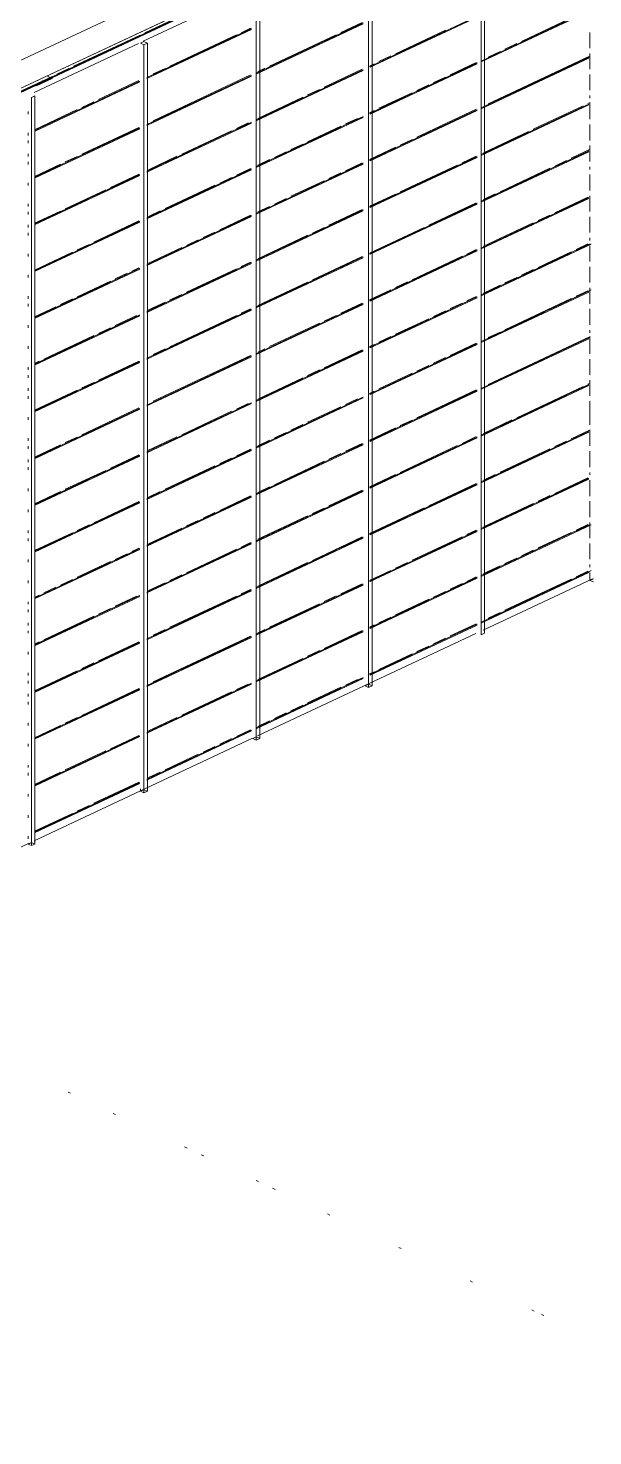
# Paper-space layout '03 3D Building and Roof' of a CAD drawing. Header units: millimetres. Extents: x 5 to 415, y 5 to 292.
# Drawn here: x 236.6 to 249.17, y 202.23 to 233.56 of the extents above; entities that cross this region are included whole.
import ezdxf

# ---------------------------------------------------------------- set-up
doc = ezdxf.new("R2010")
doc.units = ezdxf.units.MM
doc.layers.add('EXISTING', color=7, linetype='Continuous')
picture_1 = doc.add_image_def('image1.png', size_in_pixel=(1967, 1277))

# ---------------------------------------------------------------- blocks, each defined once
blk = doc.blocks.new('SHEET_03')
at = {"layer": 'EXISTING', "color": 250, "lineweight": 9}
for p, q in [((219.127, 224.72), (254.632, 241.389)), ((254.632, 240.765), (219.127, 224.096)), ((219.345, 224.123), (253.635, 240.222)), ((219.345, 224.107), (253.635, 240.205)), ((237.243, 232.522), (246.066, 236.664)), ((246.681, 236.715), (246.681, 220.063)), ((246.756, 220.099), (246.756, 236.75)), ((244.18, 218.96), (244.18, 235.612)), ((244.18, 235.541), (244.18, 218.89)), ((244.255, 218.925), (244.255, 235.576)), ((241.544, 234.386), (239.165, 233.269)), ((241.68, 217.786), (241.68, 234.438)), ((241.68, 234.367), (241.68, 217.716)), ((241.755, 217.751), (241.755, 234.402)), ((219.127, 224.096), (240.63, 234.191)), ((240.63, 234.118), (229.878, 229.071)), ((240.677, 234.151), (239.197, 233.456)), ((244.213, 232.711), (246.592, 233.828)), ((244.213, 232.69), (246.592, 233.807)), ((245.994, 233.542), (246.575, 233.815)), ((246.698, 232.837), (249.13, 233.979)), ((246.698, 232.816), (249.077, 233.933)), ((248.69, 233.788), (247.58, 233.267)), ((248.214, 233.544), (249.113, 233.966)), ((239.092, 233.407), (237.612, 232.712)), ((239.243, 232.46), (241.569, 233.552)), ((239.243, 232.439), (241.569, 233.531)), ((239.385, 232.521), (241.552, 233.539)), ((241.235, 233.411), (239.755, 232.716)), ((241.552, 233.559), (241.341, 233.46)), ((241.675, 232.561), (244.054, 233.678)), ((241.675, 232.54), (244.054, 233.657)), ((243.456, 233.412), (241.975, 232.717)), ((243.191, 233.267), (244.037, 233.665)), ((244.037, 233.685), (243.562, 233.462)), ((244.408, 232.798), (245.888, 233.493)), ((245.888, 233.513), (244.778, 232.992)), ((246.84, 232.899), (248.109, 233.494)), ((249.106, 233.116), (249.106, 233.468)), ((239.059, 233.219), (236.733, 232.127)), ((239.18, 233.264), (239.105, 233.229)), ((239.105, 233.229), (239.18, 233.193)), ((239.255, 233.229), (239.18, 233.264)), ((239.18, 233.193), (239.255, 233.229)), ((239.18, 233.193), (239.18, 216.542)), ((239.255, 216.577), (239.255, 233.229)), ((241.711, 232.572), (243.086, 233.218)), ((247.474, 233.217), (247.21, 233.093)), ((244.302, 232.769), (244.196, 232.719)), ((244.213, 231.671), (246.592, 232.788)), ((244.672, 232.943), (244.408, 232.818)), ((245.253, 232.154), (246.575, 232.775)), ((246.575, 232.795), (245.994, 232.522)), ((246.698, 231.796), (249.077, 232.913)), ((246.698, 231.776), (249.077, 232.893)), ((246.734, 231.808), (249.113, 232.925)), ((247.104, 233.044), (246.84, 232.919)), ((249.113, 232.946), (246.84, 231.879)), ((249.106, 232.647), (249.106, 232.999)), ((235.657, 231.778), (237.137, 232.472)), ((237.137, 232.489), (236.027, 231.968)), ((236.788, 232.314), (237.138, 232.479)), ((237.032, 232.491), (237.138, 232.441)), ((237.138, 232.441), (237.138, 232.479)), ((237.507, 232.662), (237.243, 232.538)), ((239.243, 231.419), (241.569, 232.511)), ((239.243, 231.398), (241.569, 232.49)), ((239.279, 231.431), (241.5, 232.473)), ((239.649, 232.666), (239.385, 232.542)), ((241.552, 232.519), (239.385, 231.501)), ((241.675, 231.52), (244.054, 232.637)), ((241.675, 231.499), (244.054, 232.616)), ((241.87, 232.668), (241.711, 232.593)), ((242.821, 232.053), (244.037, 232.624)), ((244.037, 232.645), (243.191, 232.248)), ((244.196, 232.698), (244.302, 232.748)), ((244.213, 231.65), (246.592, 232.767)), ((245.888, 232.473), (245.624, 232.349)), ((249.106, 232.178), (249.106, 232.53)), ((236.788, 232.277), (236.735, 232.302)), ((236.758, 231.293), (239.084, 232.385)), ((236.758, 231.272), (239.084, 232.364)), ((237.138, 232.441), (236.788, 232.277)), ((236.788, 232.314), (236.788, 232.277)), ((236.956, 232.356), (236.899, 232.383)), ((236.913, 232.389), (236.969, 232.362)), ((236.956, 232.356), (236.969, 232.362)), ((237.799, 231.776), (239.068, 232.372)), ((239.068, 232.393), (238.169, 231.971)), ((243.086, 232.198), (242.821, 232.074)), ((245.518, 232.299), (245.253, 232.175)), ((236.679, 232.02), (236.754, 232.055)), ((236.679, 232.02), (236.679, 215.368)), ((236.754, 215.403), (236.754, 232.055)), ((238.063, 231.921), (237.799, 231.797)), ((242.716, 232.024), (241.711, 231.553)), ((241.711, 231.532), (242.716, 232.003)), ((244.196, 231.658), (245.148, 232.104)), ((245.148, 232.125), (244.408, 231.778)), ((246.698, 230.756), (249.077, 231.873)), ((246.698, 230.735), (249.077, 231.852)), ((248.954, 231.831), (247.844, 231.31)), ((248.69, 231.686), (249.113, 231.885)), ((249.113, 231.905), (249.06, 231.881)), ((249.106, 232.002), (249.106, 232.061)), ((249.106, 231.533), (249.106, 231.885)), ((236.604, 231.644), (236.604, 231.703)), ((237.693, 231.748), (236.741, 231.301)), ((236.741, 231.28), (237.693, 231.727)), ((241.675, 230.479), (244.054, 231.596)), ((241.675, 230.458), (244.054, 231.575)), ((243.667, 231.409), (244.037, 231.583)), ((243.932, 231.554), (243.667, 231.43)), ((244.302, 231.728), (244.196, 231.678)), ((244.213, 230.63), (246.592, 231.747)), ((244.213, 230.609), (246.592, 231.726)), ((244.883, 230.94), (246.575, 231.734)), ((246.575, 231.755), (245.253, 231.134)), ((246.734, 230.768), (248.584, 231.636)), ((236.604, 231.175), (236.604, 231.234)), ((236.758, 230.252), (239.084, 231.344)), ((236.758, 230.231), (239.084, 231.324)), ((237.428, 230.562), (239.068, 231.331)), ((239.068, 231.352), (237.799, 230.756)), ((239.243, 230.378), (241.569, 231.47)), ((239.243, 230.357), (241.569, 231.449)), ((239.649, 230.564), (241.129, 231.259)), ((241.129, 231.279), (240.019, 230.758)), ((241.235, 231.308), (241.552, 231.457)), ((241.5, 231.453), (241.235, 231.329)), ((242.081, 230.665), (243.562, 231.36)), ((243.562, 231.381), (242.821, 231.033)), ((247.738, 231.26), (246.734, 230.788)), ((249.106, 231.064), (249.106, 231.416)), ((236.604, 230.999), (236.604, 231.058)), ((242.716, 230.983), (242.451, 230.859)), ((244.778, 230.911), (244.196, 230.638)), ((244.672, 230.84), (244.778, 230.89)), ((245.148, 231.084), (244.883, 230.96)), ((249.106, 230.595), (249.106, 230.947)), ((236.604, 230.706), (236.604, 230.765)), ((236.604, 230.53), (236.604, 230.589)), ((237.693, 230.707), (237.428, 230.583)), ((239.913, 230.709), (239.279, 230.411)), ((241.975, 230.636), (241.711, 230.512)), ((241.711, 230.491), (241.975, 230.615)), ((242.346, 230.81), (242.081, 230.686)), ((244.196, 230.617), (244.566, 230.791)), ((244.196, 229.576), (246.575, 230.693)), ((244.213, 229.589), (246.592, 230.706)), ((244.213, 229.568), (246.592, 230.685)), ((246.575, 230.714), (246.258, 230.565)), ((246.698, 229.715), (249.077, 230.832)), ((246.698, 229.694), (249.077, 230.811)), ((248.32, 230.472), (249.06, 230.819)), ((248.584, 230.616), (248.32, 230.492)), ((249.113, 230.865), (248.69, 230.666)), ((237.323, 230.533), (236.741, 230.26)), ((236.741, 230.239), (237.323, 230.512)), ((236.758, 229.211), (239.084, 230.304)), ((236.758, 229.191), (239.084, 230.283)), ((238.063, 229.819), (239.068, 230.291)), ((239.068, 230.311), (238.433, 230.014)), ((239.243, 229.337), (241.569, 230.43)), ((239.243, 229.317), (241.569, 230.409)), ((239.279, 230.39), (239.543, 230.514)), ((239.279, 229.349), (241.552, 230.417)), ((241.552, 230.437), (241.235, 230.288)), ((241.675, 229.438), (244.054, 230.555)), ((241.675, 229.418), (244.054, 230.535)), ((243.297, 230.195), (244.037, 230.542)), ((243.562, 230.34), (243.297, 230.216)), ((244.037, 230.563), (243.667, 230.389)), ((246.152, 230.515), (244.883, 229.92)), ((246.734, 229.727), (248.214, 230.422)), ((248.214, 230.443), (247.104, 229.921)), ((249.106, 230.419), (249.106, 230.478)), ((249.106, 229.95), (249.106, 230.302)), ((236.604, 230.061), (236.604, 230.12)), ((238.327, 229.964), (237.428, 229.542)), ((240.759, 230.065), (239.649, 229.544)), ((241.129, 230.239), (240.865, 230.115)), ((241.711, 229.45), (243.191, 230.145)), ((243.191, 230.166), (242.451, 229.819)), ((236.604, 229.592), (236.604, 229.651)), ((236.741, 229.198), (237.957, 229.769)), ((242.346, 229.769), (242.081, 229.645)), ((244.778, 229.87), (244.196, 229.597)), ((244.213, 228.548), (246.592, 229.665)), ((244.213, 228.528), (246.592, 229.645)), ((245.148, 228.982), (246.575, 229.652)), ((246.575, 229.673), (245.518, 229.177)), ((246.698, 228.674), (249.077, 229.791)), ((246.698, 228.654), (249.077, 229.77)), ((246.998, 229.872), (246.734, 229.748)), ((247.95, 229.257), (249.06, 229.778)), ((249.06, 229.799), (248.32, 229.452)), ((249.106, 229.481), (249.106, 229.833)), ((236.604, 229.416), (236.604, 229.475)), ((237.323, 229.492), (236.741, 229.219)), ((239.243, 228.297), (241.569, 229.389)), ((239.243, 228.276), (241.569, 229.368)), ((239.543, 229.494), (239.279, 229.37)), ((240.125, 228.706), (241.552, 229.376)), ((241.552, 229.397), (240.865, 229.074)), ((241.675, 228.398), (244.054, 229.515)), ((241.675, 228.377), (244.054, 229.494)), ((241.975, 229.595), (241.711, 229.471)), ((242.927, 228.98), (244.037, 229.502)), ((244.037, 229.523), (243.297, 229.175)), ((248.214, 229.402), (247.95, 229.278)), ((249.106, 229.012), (249.106, 229.364)), ((236.604, 229.123), (236.604, 229.182)), ((236.758, 228.171), (239.084, 229.263)), ((236.758, 228.15), (239.084, 229.242)), ((237.693, 228.605), (239.068, 229.25)), ((239.068, 229.271), (238.063, 228.799)), ((240.759, 229.024), (240.495, 228.9)), ((243.191, 229.125), (242.927, 229.001)), ((245.412, 229.127), (244.196, 228.556)), ((247.844, 229.228), (246.734, 228.707)), ((246.734, 228.686), (247.844, 229.207)), ((236.604, 228.947), (236.604, 229.006)), ((237.957, 228.749), (237.693, 228.625)), ((240.389, 228.851), (240.125, 228.726)), ((242.821, 228.952), (241.711, 228.43)), ((241.711, 228.41), (242.821, 228.931)), ((244.196, 228.535), (245.042, 228.933)), ((246.698, 227.613), (249.13, 228.755)), ((246.698, 227.634), (249.077, 228.751)), ((248.796, 228.613), (249.113, 228.762)), ((249.06, 228.758), (248.796, 228.634)), ((249.106, 228.836), (249.106, 228.895)), ((249.106, 228.367), (249.106, 228.719)), ((236.604, 228.478), (236.604, 228.537)), ((237.587, 228.576), (236.741, 228.179)), ((236.741, 228.158), (237.587, 228.555)), ((240.019, 228.677), (239.279, 228.329)), ((239.279, 228.308), (240.019, 228.656)), ((241.675, 227.357), (244.054, 228.474)), ((241.675, 227.336), (244.054, 228.453)), ((244.037, 228.482), (242.927, 227.961)), ((243.562, 228.238), (244.037, 228.461)), ((244.213, 227.508), (246.592, 228.625)), ((244.213, 227.487), (246.592, 228.604)), ((244.778, 227.768), (246.258, 228.463)), ((246.258, 228.484), (245.148, 227.962)), ((246.575, 228.633), (246.364, 228.533)), ((246.364, 228.512), (246.575, 228.612)), ((247.21, 227.869), (248.69, 228.564)), ((248.69, 228.585), (247.95, 228.237)), ((236.758, 227.13), (239.084, 228.222)), ((236.758, 227.109), (239.084, 228.201)), ((238.539, 227.961), (239.015, 228.184)), ((238.803, 228.106), (238.539, 227.982)), ((239.068, 228.23), (238.909, 228.156)), ((239.243, 227.256), (241.569, 228.348)), ((239.243, 227.235), (241.569, 228.327)), ((239.755, 227.491), (241.235, 228.186)), ((241.235, 228.207), (240.125, 227.686)), ((241.552, 228.356), (241.341, 228.257)), ((241.341, 228.236), (241.552, 228.335)), ((241.711, 227.369), (243.456, 228.188)), ((247.844, 228.188), (247.58, 228.063)), ((249.106, 227.898), (249.106, 228.25)), ((236.604, 228.009), (236.604, 228.068)), ((236.741, 227.117), (238.433, 227.911)), ((238.433, 227.932), (237.693, 227.585)), ((242.821, 227.911), (241.711, 227.39)), ((245.042, 227.913), (244.778, 227.789)), ((247.104, 227.84), (246.734, 227.666)), ((246.734, 227.645), (247.104, 227.819)), ((247.474, 228.014), (247.21, 227.89)), ((249.106, 227.429), (249.106, 227.781)), ((236.604, 227.54), (236.604, 227.599)), ((237.587, 227.535), (237.323, 227.411)), ((239.649, 227.462), (239.279, 227.289)), ((240.019, 227.636), (239.755, 227.512)), ((244.672, 227.739), (244.196, 227.516)), ((244.196, 227.495), (244.672, 227.718)), ((244.213, 226.467), (246.592, 227.584)), ((244.213, 226.446), (246.592, 227.563)), ((245.624, 227.124), (246.575, 227.571)), ((246.258, 227.443), (245.994, 227.319)), ((246.575, 227.592), (246.364, 227.493)), ((246.698, 226.593), (249.13, 227.735)), ((246.698, 226.572), (249.077, 227.689)), ((248.69, 227.544), (247.21, 226.849)), ((248.214, 227.3), (249.113, 227.722)), ((249.06, 227.718), (248.796, 227.594)), ((236.604, 227.364), (236.604, 227.423)), ((237.217, 227.361), (236.741, 227.138)), ((236.758, 226.089), (239.084, 227.181)), ((236.758, 226.068), (239.084, 227.161)), ((238.169, 226.746), (239.068, 227.168)), ((239.015, 227.164), (238.539, 226.941)), ((239.243, 226.215), (241.569, 227.307)), ((239.243, 226.194), (241.569, 227.287)), ((239.279, 227.268), (239.649, 227.442)), ((239.385, 226.277), (241.552, 227.294)), ((241.235, 227.166), (239.755, 226.471)), ((241.552, 227.315), (241.341, 227.216)), ((241.675, 226.316), (244.054, 227.433)), ((241.675, 226.295), (244.054, 227.412)), ((243.191, 227.023), (244.037, 227.42)), ((243.456, 227.168), (243.191, 227.044)), ((244.037, 227.441), (243.562, 227.218)), ((245.888, 227.269), (245.624, 227.145)), ((246.84, 226.654), (248.109, 227.25)), ((249.106, 226.96), (249.106, 227.312)), ((236.604, 226.895), (236.604, 226.954)), ((238.433, 226.891), (238.169, 226.767)), ((241.711, 226.328), (243.086, 226.973)), ((243.086, 226.994), (241.975, 226.473)), ((244.408, 226.553), (245.518, 227.075)), ((245.518, 227.095), (244.778, 226.748)), ((249.106, 226.784), (249.106, 226.843)), ((236.741, 226.076), (238.063, 226.697)), ((238.063, 226.718), (236.953, 226.196)), ((244.302, 226.524), (244.196, 226.475)), ((244.196, 226.454), (244.302, 226.504)), ((244.213, 225.426), (246.592, 226.543)), ((244.213, 225.405), (246.592, 226.522)), ((244.672, 226.698), (244.408, 226.574)), ((245.253, 225.91), (246.575, 226.53)), ((246.575, 226.551), (245.994, 226.278)), ((246.698, 225.552), (249.077, 226.669)), ((246.698, 225.531), (249.077, 226.648)), ((246.734, 225.564), (249.113, 226.681)), ((247.104, 226.799), (246.84, 226.675)), ((249.113, 226.702), (246.84, 225.634)), ((249.106, 226.315), (249.106, 226.667)), ((236.604, 226.426), (236.604, 226.485)), ((239.243, 225.174), (241.569, 226.267)), ((239.243, 225.154), (241.569, 226.246)), ((239.649, 226.422), (239.385, 226.297)), ((241.552, 226.274), (239.385, 225.257)), ((240.019, 225.534), (241.5, 226.229)), ((241.675, 225.276), (244.054, 226.393)), ((241.675, 225.255), (244.054, 226.372)), ((241.87, 226.423), (241.711, 226.349)), ((242.821, 225.809), (244.037, 226.38)), ((244.037, 226.4), (243.191, 226.003)), ((245.888, 226.228), (245.624, 226.104)), ((249.106, 225.846), (249.106, 226.198)), ((236.604, 225.957), (236.604, 226.016)), ((236.847, 226.147), (236.741, 226.097)), ((236.758, 225.049), (239.084, 226.141)), ((236.758, 225.028), (239.084, 226.12)), ((237.799, 225.532), (239.068, 226.128)), ((239.068, 226.149), (238.169, 225.727)), ((243.086, 225.954), (242.821, 225.829)), ((245.148, 225.881), (244.408, 225.533)), ((245.518, 226.055), (245.253, 225.931)), ((236.604, 225.781), (236.604, 225.84)), ((238.063, 225.677), (237.799, 225.553)), ((242.716, 225.78), (241.711, 225.308)), ((241.711, 225.287), (242.716, 225.759)), ((244.196, 225.413), (245.148, 225.86)), ((246.698, 224.511), (249.077, 225.628)), ((246.698, 224.491), (249.077, 225.608)), ((248.954, 225.587), (247.474, 224.892)), ((248.69, 225.442), (249.06, 225.615)), ((249.113, 225.661), (249.06, 225.636)), ((249.106, 225.377), (249.106, 225.729)), ((236.604, 225.488), (236.604, 225.547)), ((236.604, 225.312), (236.604, 225.371)), ((237.693, 225.503), (236.741, 225.056)), ((236.741, 225.036), (237.693, 225.482)), ((239.279, 225.186), (239.913, 225.484)), ((241.675, 224.235), (244.054, 225.352)), ((241.675, 224.214), (244.054, 225.331)), ((243.667, 225.165), (244.037, 225.339)), ((243.932, 225.31), (243.667, 225.186)), ((244.302, 225.484), (244.196, 225.434)), ((244.213, 224.386), (246.592, 225.503)), ((244.213, 224.365), (246.592, 225.482)), ((244.883, 224.695), (246.575, 225.49)), ((246.575, 225.51), (245.253, 224.89)), ((247.104, 224.697), (248.584, 225.392)), ((249.106, 224.732), (249.106, 225.259)), ((236.758, 224.008), (239.084, 225.1)), ((236.758, 223.987), (239.084, 225.079)), ((237.428, 224.318), (239.068, 225.087)), ((239.068, 225.108), (237.799, 224.512)), ((239.243, 224.134), (241.569, 225.226)), ((239.243, 224.113), (241.569, 225.205)), ((239.649, 224.319), (241.129, 225.014)), ((241.129, 225.035), (240.019, 224.514)), ((241.235, 225.064), (241.552, 225.213)), ((241.5, 225.209), (241.235, 225.085)), ((242.081, 224.42), (243.562, 225.115)), ((243.562, 225.136), (242.821, 224.789)), ((236.604, 224.843), (236.604, 224.902)), ((242.716, 224.739), (242.451, 224.615)), ((244.778, 224.666), (244.196, 224.393)), ((244.196, 224.373), (244.778, 224.646)), ((245.148, 224.84), (244.883, 224.716)), ((247.368, 224.842), (246.734, 224.544)), ((246.734, 224.523), (246.998, 224.647)), ((236.604, 224.374), (236.604, 224.433)), ((237.693, 224.462), (237.428, 224.338)), ((239.913, 224.464), (239.279, 224.166)), ((241.675, 223.194), (244.054, 224.311)), ((241.975, 224.392), (241.711, 224.267)), ((241.711, 224.247), (241.975, 224.371)), ((242.346, 224.565), (242.081, 224.441)), ((244.037, 224.319), (243.667, 224.145)), ((244.196, 223.332), (246.575, 224.449)), ((244.213, 223.345), (246.592, 224.462)), ((244.213, 223.324), (246.592, 224.441)), ((246.575, 224.47), (246.258, 224.321)), ((246.698, 223.471), (249.077, 224.588)), ((246.698, 223.45), (249.077, 224.567)), ((248.32, 224.227), (249.06, 224.575)), ((248.584, 224.372), (248.32, 224.248)), ((249.113, 224.62), (248.69, 224.422)), ((249.106, 224.263), (249.106, 224.615)), ((236.604, 224.198), (236.604, 224.257)), ((237.323, 224.289), (236.741, 224.016)), ((236.741, 223.995), (237.323, 224.268)), ((236.758, 222.967), (239.084, 224.059)), ((236.758, 222.946), (239.084, 224.038)), ((238.063, 223.575), (239.068, 224.046)), ((239.068, 224.067), (238.433, 223.769)), ((239.243, 223.093), (241.569, 224.185)), ((239.243, 223.072), (241.569, 224.164)), ((239.279, 224.146), (239.543, 224.27)), ((239.279, 223.105), (241.552, 224.172)), ((241.552, 224.193), (241.235, 224.044)), ((241.675, 223.173), (244.054, 224.29)), ((243.297, 223.951), (244.037, 224.298)), ((243.562, 224.096), (243.297, 223.971)), ((246.152, 224.271), (244.883, 223.675)), ((246.734, 223.483), (248.214, 224.178)), ((248.214, 224.198), (247.104, 223.677)), ((249.106, 223.794), (249.106, 224.145)), ((236.604, 223.905), (236.604, 223.963)), ((236.604, 223.729), (236.604, 223.788)), ((238.327, 223.72), (237.428, 223.298)), ((240.759, 223.821), (239.649, 223.299)), ((241.129, 223.994), (240.865, 223.87)), ((241.711, 223.206), (243.191, 223.901)), ((243.191, 223.922), (242.081, 223.401)), ((236.741, 222.954), (237.957, 223.525)), ((244.778, 223.626), (244.196, 223.353)), ((244.213, 222.304), (246.592, 223.421)), ((244.213, 222.283), (246.592, 223.4)), ((245.148, 222.738), (246.575, 223.408)), ((246.575, 223.429), (245.518, 222.932)), ((246.698, 222.43), (249.077, 223.547)), ((246.698, 222.409), (249.077, 223.526)), ((246.998, 223.627), (246.734, 223.503)), ((247.95, 223.013), (249.06, 223.534)), ((249.06, 223.555), (248.32, 223.207)), ((249.106, 223.618), (249.106, 223.676)), ((249.106, 223.149), (249.106, 223.5)), ((236.604, 223.26), (236.604, 223.319)), ((237.323, 223.248), (236.741, 222.975)), ((239.243, 222.052), (241.569, 223.144)), ((239.243, 222.032), (241.569, 223.124)), ((239.543, 223.25), (239.279, 223.126)), ((240.125, 222.461), (241.552, 223.131)), ((241.552, 223.152), (240.865, 222.83)), ((241.675, 222.153), (244.054, 223.27)), ((241.675, 222.133), (244.054, 223.25)), ((241.975, 223.351), (241.711, 223.227)), ((242.927, 222.736), (244.037, 223.257)), ((244.037, 223.278), (243.297, 222.931)), ((248.214, 223.158), (247.95, 223.034)), ((236.604, 222.791), (236.604, 222.849)), ((236.758, 221.926), (239.084, 223.019)), ((236.758, 221.906), (239.084, 222.998)), ((237.693, 222.36), (239.068, 223.006)), ((239.068, 223.026), (238.063, 222.555)), ((240.759, 222.78), (240.495, 222.656)), ((243.191, 222.881), (242.927, 222.757)), ((245.412, 222.883), (244.196, 222.312)), ((247.844, 222.984), (246.734, 222.463)), ((246.734, 222.442), (247.844, 222.963)), ((249.106, 222.68), (249.106, 223.031)), ((237.957, 222.505), (237.693, 222.381)), ((240.019, 222.432), (239.279, 222.085)), ((240.389, 222.606), (240.125, 222.482)), ((242.821, 222.707), (241.711, 222.186)), ((241.711, 222.165), (242.821, 222.686)), ((244.196, 222.291), (245.042, 222.688)), ((246.698, 221.368), (249.13, 222.51)), ((246.698, 221.389), (249.077, 222.506)), ((248.796, 222.369), (249.113, 222.518)), ((249.06, 222.514), (248.796, 222.39)), ((249.106, 222.211), (249.106, 222.562)), ((236.604, 222.322), (236.604, 222.38)), ((236.604, 222.146), (236.604, 222.205)), ((237.587, 222.331), (236.741, 221.934)), ((236.741, 221.913), (237.587, 222.311)), ((239.279, 222.064), (240.019, 222.412)), ((241.675, 221.113), (244.054, 222.23)), ((241.675, 221.092), (244.054, 222.209)), ((244.037, 222.237), (242.927, 221.716)), ((243.562, 221.993), (244.037, 222.217)), ((244.213, 221.263), (246.592, 222.38)), ((244.213, 221.243), (246.592, 222.36)), ((244.778, 221.523), (246.258, 222.218)), ((246.258, 222.239), (245.148, 221.718)), ((246.575, 222.388), (246.364, 222.289)), ((246.364, 222.268), (246.575, 222.367)), ((247.21, 221.625), (248.69, 222.32)), ((248.69, 222.34), (247.95, 221.993)), ((236.758, 220.886), (239.084, 221.978)), ((236.758, 220.865), (239.084, 221.957)), ((238.539, 221.717), (239.015, 221.94)), ((238.803, 221.862), (238.539, 221.737)), ((239.068, 221.986), (238.909, 221.911)), ((239.243, 221.012), (241.569, 222.104)), ((239.243, 220.991), (241.569, 222.083)), ((239.755, 221.247), (241.235, 221.942)), ((241.235, 221.963), (240.125, 221.441)), ((241.552, 222.112), (241.341, 222.012)), ((241.341, 221.991), (241.552, 222.091)), ((241.711, 221.125), (243.456, 221.944)), ((247.844, 221.943), (247.58, 221.819)), ((249.106, 221.742), (249.106, 222.093)), ((236.604, 221.677), (236.604, 221.735)), ((236.953, 220.972), (238.433, 221.667)), ((238.433, 221.688), (237.693, 221.34)), ((242.821, 221.667), (241.711, 221.145)), ((244.672, 221.495), (244.196, 221.271)), ((245.042, 221.668), (244.778, 221.544)), ((246.698, 220.349), (249.13, 221.49)), ((247.104, 221.596), (246.734, 221.422)), ((246.734, 221.401), (247.104, 221.575)), ((247.474, 221.769), (247.21, 221.645)), ((249.106, 221.566), (249.106, 221.624)), ((236.604, 221.208), (236.604, 221.266)), ((237.587, 221.291), (237.323, 221.167)), ((239.649, 221.218), (239.279, 221.044)), ((239.279, 221.023), (239.649, 221.197)), ((240.019, 221.392), (239.755, 221.268)), ((241.675, 220.072), (244.054, 221.189)), ((244.037, 221.197), (243.562, 220.973)), ((244.196, 221.25), (244.672, 221.474)), ((244.213, 220.223), (246.592, 221.34)), ((244.213, 220.202), (246.592, 221.319)), ((245.624, 220.88), (246.575, 221.327)), ((246.258, 221.199), (245.994, 221.074)), ((246.575, 221.347), (246.364, 221.248)), ((246.698, 220.328), (249.077, 221.445)), ((249.158, 221.308), (246.726, 220.167)), ((248.69, 221.3), (247.21, 220.605)), ((248.214, 221.055), (249.113, 221.477)), ((249.06, 221.473), (248.796, 221.349)), ((249.106, 221.272), (249.106, 221.448)), ((249.106, 221.272), (249.181, 221.308)), ((249.181, 221.237), (249.106, 221.272)), ((236.847, 220.943), (236.741, 220.894)), ((236.741, 220.873), (236.847, 220.922)), ((236.758, 219.845), (239.084, 220.937)), ((236.758, 219.824), (239.084, 220.916)), ((237.217, 221.117), (236.953, 220.993)), ((238.169, 220.502), (239.068, 220.924)), ((239.015, 220.92), (238.539, 220.697)), ((239.243, 219.971), (241.569, 221.063)), ((239.243, 219.95), (241.569, 221.042)), ((239.385, 220.032), (241.552, 221.05)), ((241.235, 220.922), (239.755, 220.227)), ((241.552, 221.071), (241.341, 220.972)), ((241.675, 220.051), (244.054, 221.168)), ((243.191, 220.779), (244.037, 221.176)), ((243.456, 220.924), (243.191, 220.8)), ((245.888, 221.025), (245.624, 220.901)), ((246.84, 220.41), (248.109, 221.006)), ((236.604, 220.739), (236.604, 220.797)), ((236.604, 220.563), (236.604, 220.621)), ((238.433, 220.647), (238.169, 220.523)), ((241.711, 220.084), (243.086, 220.729)), ((243.086, 220.75), (241.975, 220.229)), ((244.196, 220.21), (245.518, 220.83)), ((245.518, 220.851), (244.778, 220.504)), ((247.104, 220.555), (246.84, 220.431)), ((236.604, 220.27), (236.604, 220.328)), ((236.741, 219.832), (238.063, 220.453)), ((238.063, 220.473), (236.953, 219.952)), ((244.302, 220.28), (244.196, 220.23)), ((244.213, 219.182), (246.592, 220.299)), ((244.213, 219.161), (246.592, 220.278)), ((244.672, 220.454), (244.408, 220.33)), ((245.253, 219.665), (246.575, 220.286)), ((246.575, 220.307), (245.994, 220.034)), ((236.604, 220.094), (236.604, 220.152)), ((239.243, 218.93), (241.569, 220.022)), ((239.243, 218.909), (241.569, 220.001)), ((239.649, 220.177), (239.385, 220.053)), ((241.552, 220.03), (239.385, 219.012)), ((240.019, 219.289), (241.5, 219.984)), ((241.675, 219.031), (244.054, 220.148)), ((241.675, 219.01), (244.054, 220.127)), ((246.567, 220.092), (241.703, 217.809)), ((241.87, 220.179), (241.711, 220.105)), ((242.821, 219.564), (244.037, 220.135)), ((244.037, 220.156), (243.191, 219.759)), ((245.888, 219.984), (245.624, 219.86)), ((246.756, 220.099), (246.681, 220.063)), ((236.604, 219.625), (236.604, 219.683)), ((236.847, 219.902), (236.741, 219.853)), ((236.758, 218.804), (239.084, 219.896)), ((236.758, 218.783), (239.084, 219.876)), ((237.799, 219.288), (239.068, 219.883)), ((239.068, 219.904), (238.169, 219.482)), ((243.086, 219.709), (242.821, 219.585)), ((244.196, 219.169), (245.148, 219.616)), ((245.148, 219.637), (244.408, 219.289)), ((245.518, 219.81), (245.253, 219.686)), ((238.063, 219.433), (237.799, 219.309)), ((242.716, 219.535), (241.711, 219.064)), ((241.711, 219.043), (242.716, 219.515)), ((236.604, 219.156), (236.604, 219.214)), ((236.604, 218.98), (236.604, 219.038)), ((237.693, 219.259), (236.741, 218.812)), ((236.741, 218.791), (237.693, 219.238)), ((239.279, 218.942), (239.913, 219.24)), ((241.675, 217.991), (244.054, 219.107)), ((241.675, 217.97), (244.054, 219.087)), ((243.667, 218.921), (244.037, 219.094)), ((243.932, 219.066), (243.667, 218.942)), ((244.302, 219.239), (244.196, 219.19)), ((236.604, 218.687), (236.604, 218.745)), ((236.758, 217.764), (239.084, 218.856)), ((236.758, 217.743), (239.084, 218.835)), ((237.428, 218.073), (239.068, 218.843)), ((239.068, 218.864), (237.799, 218.268)), ((239.243, 217.889), (241.569, 218.982)), ((239.243, 217.869), (241.569, 218.961)), ((239.649, 218.075), (241.129, 218.77)), ((241.129, 218.791), (240.019, 218.27)), ((241.235, 218.82), (241.552, 218.969)), ((241.5, 218.965), (241.235, 218.84)), ((242.081, 218.176), (243.562, 218.871)), ((243.562, 218.892), (242.821, 218.544)), ((244.105, 218.925), (244.18, 218.96)), ((244.18, 218.89), (244.105, 218.925)), ((244.18, 218.96), (244.255, 218.925)), ((244.255, 218.925), (244.18, 218.89)), ((236.604, 218.511), (236.604, 218.569)), ((242.716, 218.495), (242.451, 218.371)), ((236.604, 218.042), (236.604, 218.1)), ((237.323, 218.044), (236.741, 217.771)), ((237.693, 218.218), (237.428, 218.094)), ((239.913, 218.22), (239.279, 217.922)), ((241.975, 218.147), (241.711, 218.023)), ((241.711, 218.002), (241.975, 218.126)), ((242.346, 218.321), (242.081, 218.197)), ((241.597, 217.759), (236.733, 215.475)), ((236.741, 217.751), (237.323, 218.024)), ((236.758, 216.723), (239.084, 217.815)), ((236.758, 216.702), (239.084, 217.794)), ((238.063, 217.33), (239.068, 217.802)), ((239.068, 217.823), (238.433, 217.525)), ((239.243, 216.849), (241.569, 217.941)), ((239.243, 216.828), (241.569, 217.92)), ((239.279, 217.901), (239.543, 218.025)), ((240.495, 217.431), (241.552, 217.928)), ((241.129, 217.75), (240.865, 217.626)), ((241.552, 217.949), (241.235, 217.8)), ((241.605, 217.751), (241.68, 217.786)), ((241.68, 217.716), (241.605, 217.751)), ((241.68, 217.786), (241.755, 217.751)), ((241.755, 217.751), (241.68, 217.716)), ((236.604, 217.573), (236.604, 217.631)), ((238.327, 217.475), (237.428, 217.053)), ((240.759, 217.576), (240.495, 217.452)), ((236.604, 217.104), (236.604, 217.162)), ((236.741, 216.71), (237.957, 217.281)), ((239.279, 216.861), (240.389, 217.382)), ((240.389, 217.403), (239.649, 217.055)), ((236.604, 216.928), (236.604, 216.986)), ((237.323, 217.004), (236.741, 216.731)), ((239.543, 217.005), (239.279, 216.881)), ((236.604, 216.459), (236.604, 216.517)), ((236.741, 215.669), (239.068, 216.761)), ((236.758, 215.682), (239.084, 216.774)), ((236.758, 215.661), (239.084, 216.753)), ((239.068, 216.782), (238.063, 216.31)), ((239.105, 216.577), (239.105, 216.636)), ((239.105, 216.577), (239.18, 216.612)), ((239.18, 216.542), (239.105, 216.577)), ((239.18, 216.612), (239.255, 216.577)), ((239.255, 216.577), (239.18, 216.542)), ((237.957, 216.261), (237.693, 216.137)), ((236.604, 215.99), (236.604, 216.048)), ((237.587, 216.087), (236.741, 215.69)), ((236.604, 215.52), (236.604, 215.579)), ((236.627, 215.426), (234.248, 214.309)), ((236.604, 215.403), (236.679, 215.438)), ((236.679, 215.368), (236.604, 215.403)), ((236.679, 215.438), (236.754, 215.403)), ((236.754, 215.403), (236.679, 215.368)), ((237.543, 209.856), (237.49, 209.881)), ((238.549, 209.383), (238.496, 209.408)), ((240.137, 208.638), (240.084, 208.663)), ((240.508, 208.464), (240.455, 208.489)), ((241.726, 207.892), (241.673, 207.917)), ((242.096, 207.718), (242.043, 207.743)), ((243.314, 207.146), (243.261, 207.171)), ((244.902, 206.401), (244.849, 206.426)), ((246.491, 205.655), (246.438, 205.68)), ((247.867, 205.009), (247.814, 205.034)), ((248.079, 204.909), (248.026, 204.934))]:
    blk.add_line(p, q, dxfattribs=at)
image = blk.add_image(picture_1, insert=(83.85, 151), size_in_units=(183.299, 119))

psp = doc.layouts.new('03 3D Building and Roof')

# ---------------------------------------------------------------- block references
psp.add_blockref('SHEET_03', (0, 0))

doc.saveas('drawing.dxf')
